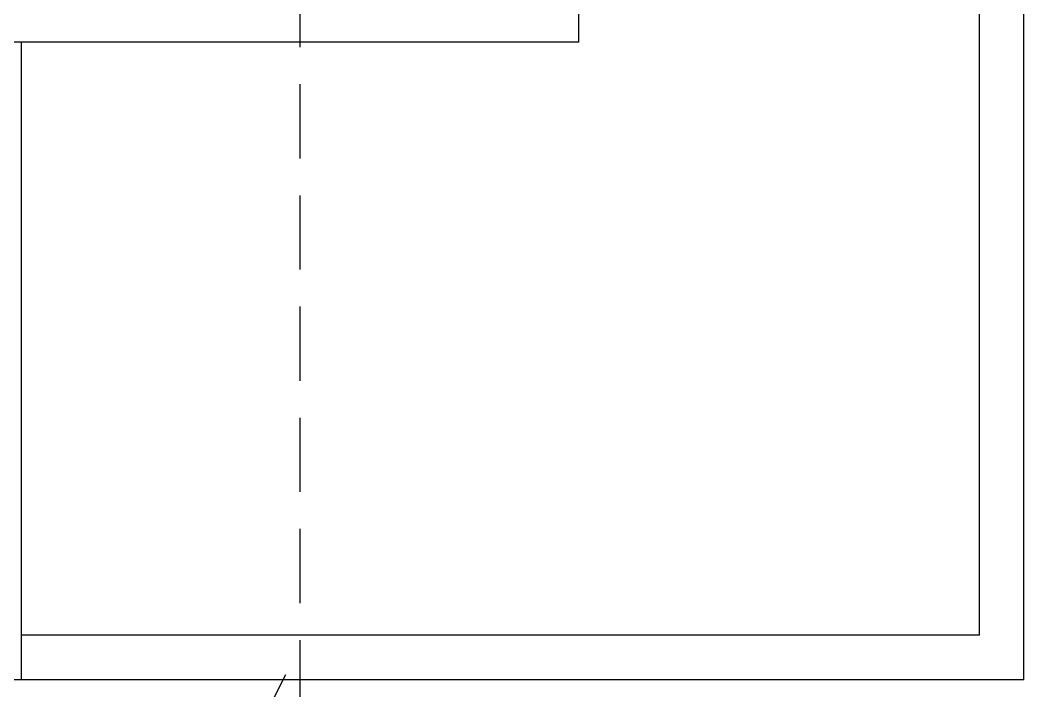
# Model space of a CAD drawing. Header units: millimetres. Extents: x 3314 to 3538, y 1235 to 1314.
# Drawn here: x 3343.498 to 3346.881, y 1280.205 to 1282.468 of the extents above; entities that cross this region are included whole.
import ezdxf

# ---------------------------------------------------------------- set-up
doc = ezdxf.new("R2010")
doc.units = ezdxf.units.MM
doc.linetypes.add('RAYITAS', pattern=[0.375, 0.25, -0.125])
doc.layers.add('04', color=4, linetype='Continuous')
doc.layers.add('05', color=5, linetype='Continuous')
doc.layers.add('ALVENARIA', color=7, linetype='Continuous', lineweight=30)

msp = doc.modelspace()

# ---------------------------------------------------------------- linework, layer by layer
at = {"layer": '04', "linetype": 'RAYITAS'}
msp.add_line((3344.4425, 1280.1263), (3344.4425, 1305.4165), dxfattribs=at)
at = {"layer": '05', "linetype": 'ByBlock'}
msp.add_line((3344.3925, 1280.2597), (3344.1925, 1279.8597), dxfattribs=at)
at = {"layer": 'ALVENARIA'}
for p, q in [((3346.8814, 1280.2428), (3346.8814, 1305.2428)), ((3346.7314, 1280.3928), (3346.7314, 1294.2927)), ((3345.3814, 1282.3928), (3345.3814, 1292.7779)), ((3345.3814, 1282.3928), (3341.3814, 1282.3928)), ((3343.5014, 1282.3928), (3343.5014, 1280.2428)), ((3346.7314, 1280.3928), (3343.5014, 1280.3928)), ((3346.8814, 1280.2428), (3343.3514, 1280.2428))]:
    msp.add_line(p, q, dxfattribs=at)

doc.saveas('drawing.dxf')
